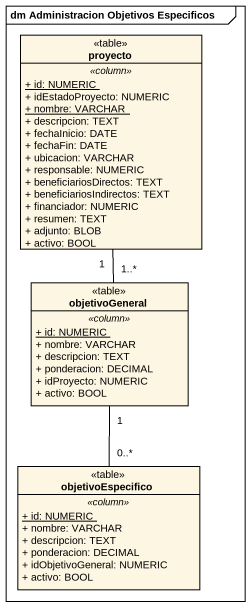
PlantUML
@startuml
mainframe dm Administracion Objetivos Especificos
hide circle
hide empty members
skinparam classAttributeIconSize 0
class proyecto <<table>> {
  .. <<column>> ..
  {static} + id: NUMERIC
  + idEstadoProyecto: NUMERIC
  {static} + nombre: VARCHAR
  + descripcion: TEXT
  + fechaInicio: DATE
  + fechaFin: DATE
  + ubicacion: VARCHAR
  + responsable: NUMERIC
  + beneficiariosDirectos: TEXT
  + beneficiariosIndirectos: TEXT
  + financiador: NUMERIC
  + resumen: TEXT
  + adjunto: BLOB
  + activo: BOOL
}
class objetivoGeneral <<table>> {
  .. <<column>> ..
  {static} + id: NUMERIC
  + nombre: VARCHAR
  + descripcion: TEXT
  + ponderacion: DECIMAL
  + idProyecto: NUMERIC
  + activo: BOOL
}
class objetivoEspecifico <<table>> {
  .. <<column>> ..
  {static} + id: NUMERIC
  + nombre: VARCHAR
  + descripcion: TEXT
  + ponderacion: DECIMAL
  + idObjetivoGeneral: NUMERIC
  + activo: BOOL
}
objetivoGeneral "1..*" -up- "1" proyecto
objetivoEspecifico "0..*" -up- "1" objetivoGeneral
@enduml
